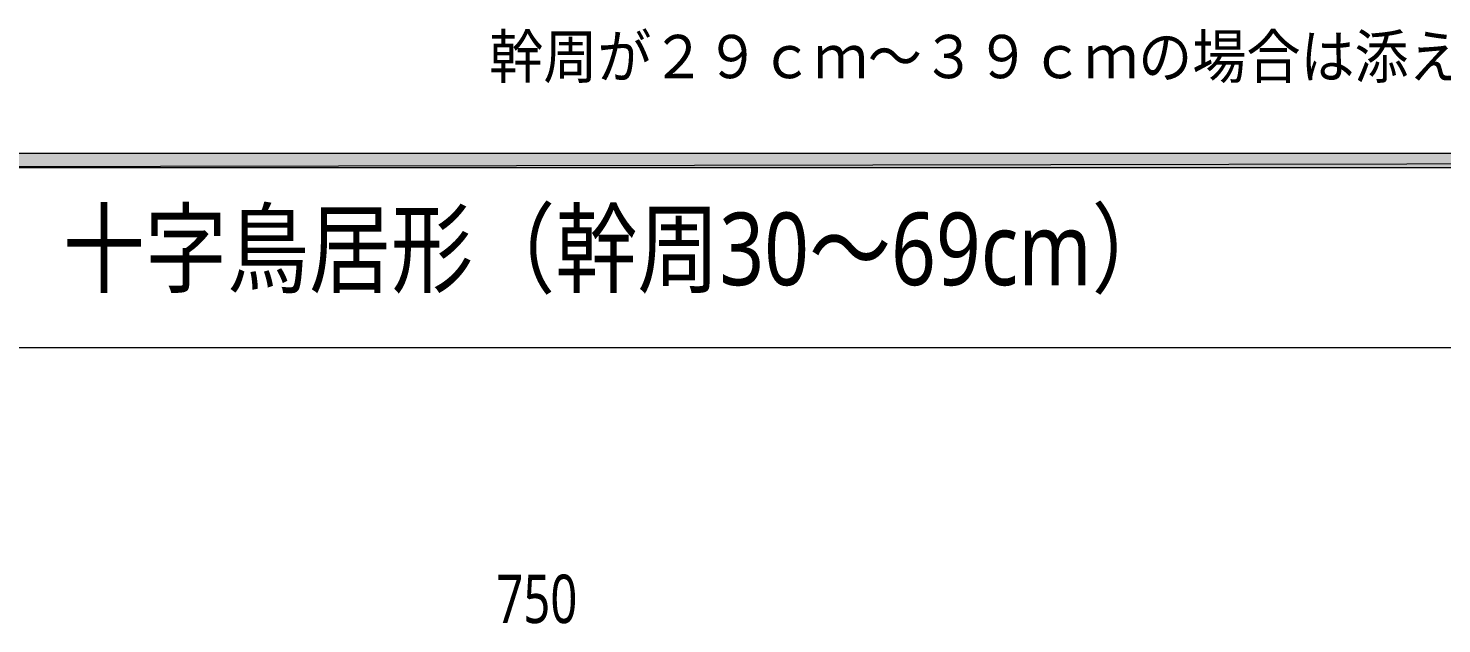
# Model space of a CAD drawing. Header units: millimetres. Extents: x 0 to 420, y 0 to 297.
# Drawn here: x 45.5 to 113.4, y 183.7 to 212.3 of the extents above; entities that cross this region are included whole.
import ezdxf
from ezdxf.enums import TextEntityAlignment as Align

# ---------------------------------------------------------------- set-up
doc = ezdxf.new("R2010")
doc.units = ezdxf.units.MM
doc.styles.add('kst32b', font='NotoSansJP-Variable.ttf')

msp = doc.modelspace()

# ---------------------------------------------------------------- hatches: boundary and pattern name
h = msp.add_hatch(color=7)
h.paths.add_polyline_path([(394.166, 205.634), (394.166, 206.333), (26.183, 205.634), (394.166, 205.634)])
h.paths.add_polyline_path([(394.166, 206.333), (26.183, 205.634), (26.183, 206.333), (394.166, 206.333)])

# ---------------------------------------------------------------- linework, layer by layer
at = {"lineweight": 0}
for points in [[(394.166, 205.634), (394.166, 206.333), (26.183, 205.634)], [(394.166, 206.333), (26.183, 205.634), (26.183, 206.333)]]:
    msp.add_lwpolyline(points, close=True, dxfattribs=at)
at = {"lineweight": 13}
msp.add_lwpolyline([(394.166, 196.977), (26.183, 196.977)], dxfattribs=at)

# ---------------------------------------------------------------- texts
at = {"style": 'kst32b'}
for s, height, p, p2 in [('幹周が２９ｃｍ～３９ｃｍの場合は添え木なし', 2.07913, (67.67, 209.931), (122.247, 209.931)), ('十字鳥居形（幹周30～69cm）', 3.49081, (47.18, 199.983), (100.564, 199.983)), ('750', 2.3243, (68.009, 183.748), (71.906, 183.748))]:
    msp.add_text(s, height=height, dxfattribs=at).set_placement(p, p2, align=Align.FIT)

doc.saveas('drawing.dxf')
